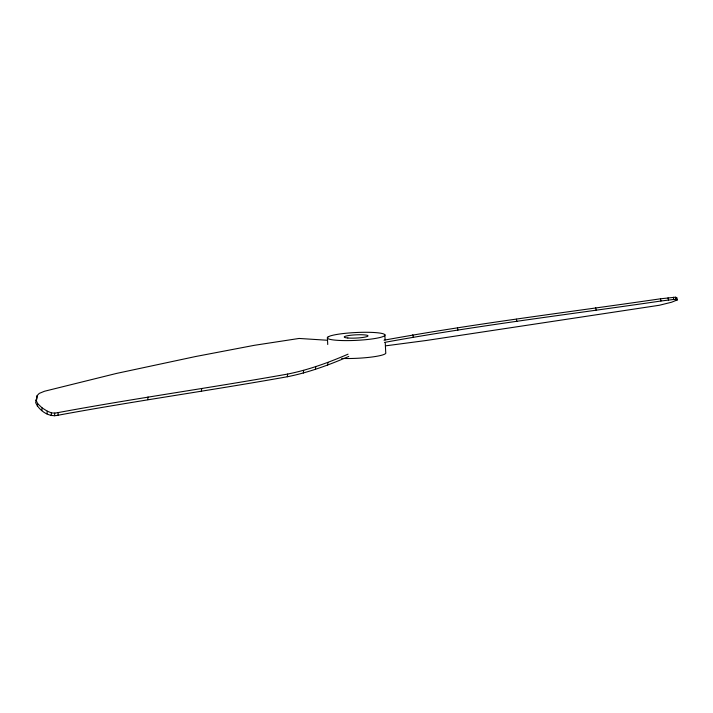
<?xml version="1.0" encoding="UTF-8"?>
<svg xmlns="http://www.w3.org/2000/svg" width="713" height="713" viewBox="0 0 713 713"><rect width="100%" height="100%" fill="white"/><g stroke="black" fill="none" stroke-linecap="round" stroke-linejoin="round"><path stroke-width="1.07" d="M327.32 340.253L299.095 338.452L254.407 345.306L195.549 356.536L116.522 373.425L44.491 391.25L39.233 393.407L37.183 395.563L35.65 402.658C39.179 410.652 48.894 417.47 57.913 415.269C134.169 401.143 210.977 390.412 287.312 376.758C308.542 372.551 328.925 365.02 348.746 356.455M36.702 397.961L36.381 400.653L36.702 399.066M36.862 398.264L37.183 395.563M37.37 406.419L37.691 403.718L35.971 399.966M41.809 410.599L42.129 407.907L37.691 403.718M46.951 413.879L47.272 411.178L42.129 407.907M51.131 415.599L51.461 412.898L47.272 411.178M54.482 415.795L54.803 413.103L58.234 412.569C134.49 398.442 211.298 387.712 287.633 374.067C308.497 369.913 328.577 362.596 348.06 354.165M57.913 415.269L58.234 412.569M147.707 399.628L148.037 396.936M201.378 391.401L201.699 388.701M287.312 376.758L287.633 374.067M303.319 373.086L303.64 370.395M315.458 369.12L315.788 366.42M327.606 365.154L327.935 362.454M384.004 340.199C475.687 323.461 568.297 312.258 660.505 298.792L675.496 297.205L676.913 297.669L677.35 299.888L671.619 302.214L659.293 305.271L426.303 340.484L385.742 345.823M384.432 342.418C476.124 325.681 568.733 314.478 660.942 301.011L673.794 299.451L677.35 299.888M51.461 412.898L54.803 413.103M676.093 297.49L676.53 299.71M675.496 297.205L675.933 299.424M673.357 297.232L673.794 299.451M668.045 297.829L668.473 300.048M660.505 298.792L660.942 301.011M595.676 307.829L596.113 310.048M516.417 319.21L516.854 321.429M457.461 327.9L457.889 330.119M412.765 334.762L413.201 336.982M384.851 334.7L385.109 339.967M385.261 343.131L385.724 352.623A28.868 3.922 -2.8 0 1 372.133 356.981A28.868 3.922 -2.8 0 1 341.679 358.425M327.427 338.185L327.739 344.513M328.149 336.928L327.704 337.151A28.868 3.922 -2.8 0 0 363.782 339.86A28.868 3.922 -2.8 0 0 378.113 332.846A28.868 3.922 -2.8 0 0 329.923 336.064L328.149 336.928M347.846 337.998A11.889 1.613 -2.8 0 0 367.65 336.286A11.889 1.613 -2.8 0 0 352.917 335.039A11.889 1.613 -2.8 0 0 347.846 337.998"/></g></svg>
